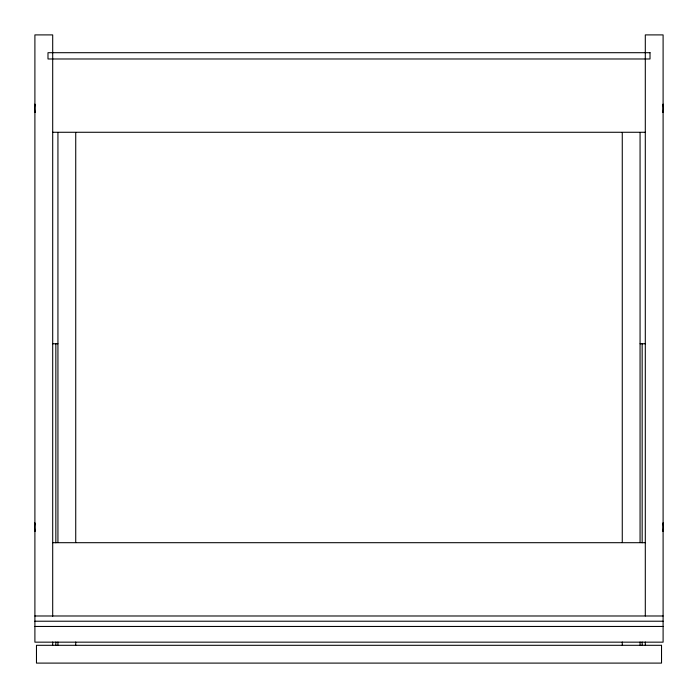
<?xml version="1.0" encoding="UTF-8"?>
<svg xmlns="http://www.w3.org/2000/svg" width="698" height="698" viewBox="0 0 698 698"><rect width="100%" height="100%" fill="white"/><g stroke="black" fill="none" stroke-linecap="round" stroke-linejoin="round"><path stroke-width="1.05" d="M52.699 132.271L645.301 132.271M52.699 343.765L57.934 343.765M640.066 343.765L645.301 343.765M52.699 542.695L645.301 542.695M34.9 615.985L663.1 615.985M34.9 621.22L663.1 621.22M34.9 626.455L663.1 626.455M645.301 615.985L645.301 34.9L663.1 34.9L663.1 642.16L34.9 642.16L34.9 34.9L52.699 34.9L52.699 616.29M645.301 642.038L645.301 645.301M642.16 343.765L642.16 542.791M642.16 642.038L642.16 645.301M640.066 132.489L640.066 542.564M640.066 642.029L640.066 645.301M622.267 132.489L622.267 542.564M622.267 642.029L622.267 645.301M75.733 132.489L75.733 542.564M75.733 642.029L75.733 645.301M57.934 132.489L57.934 542.564M57.934 642.029L57.934 645.301M55.84 343.765L55.84 542.791M55.84 642.038L55.84 645.301M52.699 642.038L52.699 645.301M34.987 112.465A31.593 31.593 0 0 1 34.987 104.264M34.848 112.483A31.593 31.593 0 0 1 34.83 104.246M663.013 104.264A31.593 31.593 0 0 1 663.013 112.465M663.117 104.255A31.497 31.497 0 0 1 663.135 112.483M663.013 523.064A31.593 31.593 0 0 1 663.013 531.265M663.117 523.055A31.497 31.497 0 0 1 663.135 531.283M34.987 531.265A31.593 31.593 0 0 1 34.987 523.064M34.848 531.283A31.593 31.593 0 0 1 34.83 523.046M650.013 52.699L47.988 52.699L47.988 58.981L650.013 58.981L650.013 52.699M661.53 645.301L36.471 645.301L36.471 663.1L661.53 663.1L661.53 645.301"/></g></svg>
